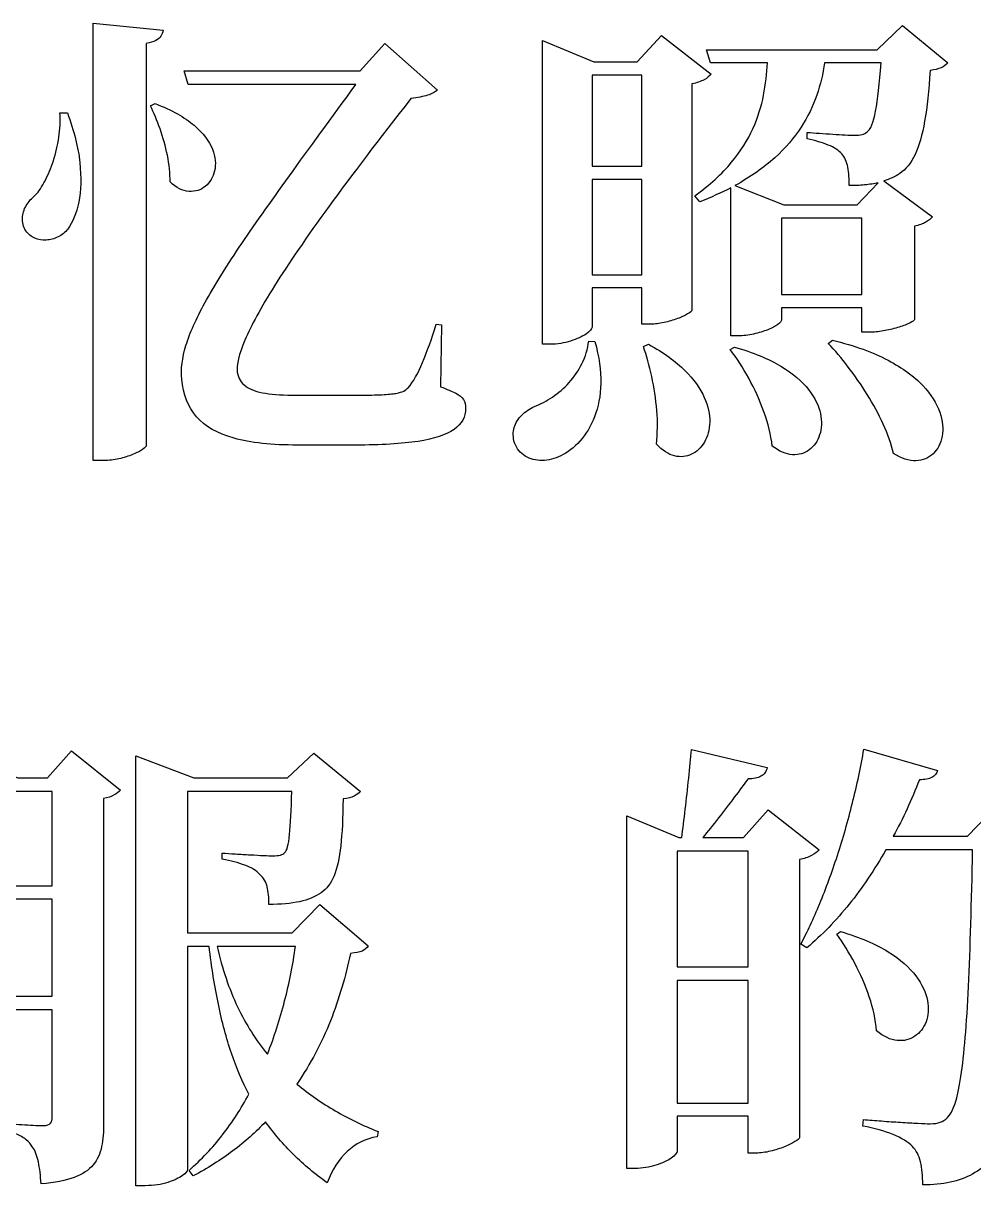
# Model space of a CAD drawing. Extents: x 11992 to 29481, y -6727 to 6811.
# Drawn here: x 28341.09 to 28364.79, y 400.62 to 429.62 of the extents above; entities that cross this region are included whole.
import ezdxf

# ---------------------------------------------------------------- set-up
doc = ezdxf.new("R2010")
doc.units = 0
doc.header["$MEASUREMENT"] = 0
doc.layers.add('layer 1', color=8, linetype='CONTINUOUS')
doc.layers.add('zoylight 6节点', color=8, linetype='CONTINUOUS')

# ---------------------------------------------------------------- blocks, each defined once
blk = doc.blocks.new('ddddd')
at = {"layer": 'layer 1'}
for points, knots in [([(-9.558, 53.291), (-9.558, 53.291), (-9.558, 42.384), (-9.558, 42.384), (-9.558, 42.384), (-9.558, 42.384), (-9.29, 42.384), (-9.29, 42.384), (-9.29, 42.384), (-9.164, 42.386), (-9.038, 42.399), (-8.914, 42.426), (-8.914, 42.426), (-8.79, 42.456), (-8.675, 42.491), (-8.573, 42.531), (-8.573, 42.531), (-8.47, 42.574), (-8.388, 42.617), (-8.326, 42.659), (-8.326, 42.659), (-8.264, 42.702), (-8.233, 42.737), (-8.231, 42.768), (-8.231, 42.768), (-8.231, 42.768), (-8.231, 52.79), (-8.231, 52.79), (-8.231, 52.79), (-8.132, 52.806), (-8.053, 52.829), (-7.996, 52.86), (-7.996, 52.86), (-7.938, 52.889), (-7.896, 52.926), (-7.868, 52.971), (-7.868, 52.971), (-7.841, 53.014), (-7.822, 53.062), (-7.812, 53.116), (-7.812, 53.116), (-7.812, 53.116), (-9.558, 53.291), (-9.558, 53.291)], [0, 0, 0, 0, 0.090909, 0.090909, 0.090909, 0.090909, 0.181818, 0.181818, 0.181818, 0.181818, 0.272727, 0.272727, 0.272727, 0.272727, 0.363636, 0.363636, 0.363636, 0.363636, 0.454545, 0.454545, 0.454545, 0.454545, 0.545455, 0.545455, 0.545455, 0.545455, 0.636364, 0.636364, 0.636364, 0.636364, 0.727273, 0.727273, 0.727273, 0.727273, 0.818182, 0.818182, 0.818182, 0.818182, 0.909091, 0.909091, 0.909091, 0.909091, 1, 1, 1, 1]), ([(10.624, 53.233), (10.624, 53.233), (9.995, 52.628), (9.995, 52.628), (9.995, 52.628), (9.995, 52.628), (5.735, 52.628), (5.735, 52.628), (5.735, 52.628), (5.735, 52.628), (5.839, 52.302), (5.839, 52.302), (5.839, 52.302), (5.839, 52.302), (7.259, 52.302), (7.259, 52.302), (7.259, 52.302), (7.246, 52.04), (7.211, 51.77), (7.159, 51.494), (7.159, 51.494), (7.106, 51.221), (7.019, 50.942), (6.893, 50.66), (6.893, 50.66), (6.769, 50.379), (6.588, 50.098), (6.355, 49.816), (6.355, 49.816), (6.123, 49.535), (5.82, 49.258), (5.444, 48.984), (5.444, 48.984), (5.444, 48.984), (5.572, 48.833), (5.572, 48.833), (5.572, 48.833), (5.851, 48.949), (6.107, 49.066), (6.34, 49.182), (6.34, 49.182), (6.34, 49.182), (6.34, 45.492), (6.34, 45.492), (6.34, 45.492), (6.34, 45.492), (6.514, 45.492), (6.514, 45.492), (6.514, 45.492), (6.65, 45.494), (6.782, 45.509), (6.912, 45.538), (6.912, 45.538), (7.04, 45.568), (7.159, 45.602), (7.263, 45.647), (7.263, 45.647), (7.368, 45.69), (7.452, 45.732), (7.514, 45.777), (7.514, 45.777), (7.576, 45.82), (7.607, 45.859), (7.609, 45.888), (7.609, 45.888), (7.609, 45.888), (7.609, 46.19), (7.609, 46.19), (7.609, 46.19), (7.609, 46.19), (9.611, 46.19), (9.611, 46.19), (9.611, 46.19), (9.611, 46.19), (9.611, 45.585), (9.611, 45.585), (9.611, 45.585), (9.611, 45.585), (9.844, 45.585), (9.844, 45.585), (9.844, 45.585), (9.95, 45.587), (10.065, 45.599), (10.189, 45.624), (10.189, 45.624), (10.311, 45.647), (10.428, 45.676), (10.538, 45.711), (10.538, 45.711), (10.649, 45.746), (10.74, 45.781), (10.812, 45.816), (10.812, 45.816), (10.884, 45.851), (10.92, 45.878), (10.926, 45.899), (10.926, 45.899), (10.926, 45.899), (10.926, 48.227), (10.926, 48.227), (10.926, 48.227), (11.037, 48.253), (11.13, 48.286), (11.204, 48.326), (11.204, 48.326), (11.279, 48.369), (11.334, 48.414), (11.369, 48.46), (11.369, 48.46), (11.369, 48.46), (10.158, 49.357), (10.158, 49.357), (10.158, 49.357), (10.234, 49.38), (10.303, 49.407), (10.369, 49.436), (10.369, 49.436), (10.435, 49.467), (10.496, 49.502), (10.554, 49.543), (10.554, 49.543), (10.709, 49.646), (10.835, 49.803), (10.936, 50.016), (10.936, 50.016), (11.037, 50.228), (11.116, 50.507), (11.176, 50.85), (11.176, 50.85), (11.237, 51.196), (11.281, 51.617), (11.31, 52.115), (11.31, 52.115), (11.427, 52.127), (11.518, 52.15), (11.588, 52.183), (11.588, 52.183), (11.66, 52.214), (11.714, 52.255), (11.753, 52.302), (11.753, 52.302), (11.753, 52.302), (10.624, 53.233), (10.624, 53.233)], [0, 0, 0, 0, 0.027778, 0.027778, 0.027778, 0.027778, 0.055556, 0.055556, 0.055556, 0.055556, 0.083333, 0.083333, 0.083333, 0.083333, 0.111111, 0.111111, 0.111111, 0.111111, 0.138889, 0.138889, 0.138889, 0.138889, 0.166667, 0.166667, 0.166667, 0.166667, 0.194444, 0.194444, 0.194444, 0.194444, 0.222222, 0.222222, 0.222222, 0.222222, 0.25, 0.25, 0.25, 0.25, 0.277778, 0.277778, 0.277778, 0.277778, 0.305556, 0.305556, 0.305556, 0.305556, 0.333333, 0.333333, 0.333333, 0.333333, 0.361111, 0.361111, 0.361111, 0.361111, 0.388889, 0.388889, 0.388889, 0.388889, 0.416667, 0.416667, 0.416667, 0.416667, 0.444444, 0.444444, 0.444444, 0.444444, 0.472222, 0.472222, 0.472222, 0.472222, 0.5, 0.5, 0.5, 0.5, 0.527778, 0.527778, 0.527778, 0.527778, 0.555556, 0.555556, 0.555556, 0.555556, 0.583333, 0.583333, 0.583333, 0.583333, 0.611111, 0.611111, 0.611111, 0.611111, 0.638889, 0.638889, 0.638889, 0.638889, 0.666667, 0.666667, 0.666667, 0.666667, 0.694444, 0.694444, 0.694444, 0.694444, 0.722222, 0.722222, 0.722222, 0.722222, 0.75, 0.75, 0.75, 0.75, 0.777778, 0.777778, 0.777778, 0.777778, 0.805556, 0.805556, 0.805556, 0.805556, 0.833333, 0.833333, 0.833333, 0.833333, 0.861111, 0.861111, 0.861111, 0.861111, 0.888889, 0.888889, 0.888889, 0.888889, 0.916667, 0.916667, 0.916667, 0.916667, 0.944444, 0.944444, 0.944444, 0.944444, 0.972222, 0.972222, 0.972222, 0.972222, 1, 1, 1, 1]), ([(-0.874, 45.771), (-0.874, 45.771), (-1.002, 45.783), (-1.002, 45.783), (-1.002, 45.783), (-1.117, 45.414), (-1.231, 45.096), (-1.342, 44.826), (-1.342, 44.826), (-1.454, 44.557), (-1.575, 44.347), (-1.701, 44.2), (-1.701, 44.2), (-1.728, 44.169), (-1.765, 44.14), (-1.81, 44.116), (-1.81, 44.116), (-1.856, 44.093), (-1.92, 44.074), (-2.005, 44.058), (-2.005, 44.058), (-2.091, 44.043), (-2.207, 44.033), (-2.355, 44.025), (-2.355, 44.025), (-2.502, 44.017), (-2.692, 44.014), (-2.923, 44.014), (-2.923, 44.014), (-2.923, 44.014), (-4.483, 44.014), (-4.483, 44.014), (-4.483, 44.014), (-4.789, 44.012), (-5.048, 44.027), (-5.259, 44.06), (-5.259, 44.06), (-5.47, 44.093), (-5.633, 44.151), (-5.752, 44.235), (-5.752, 44.235), (-5.868, 44.318), (-5.938, 44.434), (-5.961, 44.584), (-5.961, 44.584), (-5.983, 44.768), (-5.921, 45.036), (-5.771, 45.389), (-5.771, 45.389), (-5.622, 45.742), (-5.375, 46.194), (-5.032, 46.743), (-5.032, 46.743), (-4.689, 47.292), (-4.235, 47.954), (-3.674, 48.726), (-3.674, 48.726), (-3.113, 49.498), (-2.432, 50.394), (-1.631, 51.417), (-1.631, 51.417), (-1.464, 51.434), (-1.326, 51.462), (-1.22, 51.496), (-1.22, 51.496), (-1.115, 51.531), (-1.03, 51.574), (-0.968, 51.626), (-0.968, 51.626), (-0.968, 51.626), (-2.283, 52.79), (-2.283, 52.79), (-2.283, 52.79), (-2.283, 52.79), (-2.9, 52.104), (-2.9, 52.104), (-2.9, 52.104), (-2.9, 52.104), (-7.288, 52.104), (-7.288, 52.104), (-7.288, 52.104), (-7.288, 52.104), (-7.184, 51.766), (-7.184, 51.766), (-7.184, 51.766), (-7.184, 51.766), (-3.005, 51.766), (-3.005, 51.766), (-3.005, 51.766), (-3.625, 50.916), (-4.178, 50.158), (-4.661, 49.486), (-4.661, 49.486), (-5.144, 48.817), (-5.562, 48.222), (-5.913, 47.702), (-5.913, 47.702), (-6.262, 47.182), (-6.547, 46.72), (-6.768, 46.32), (-6.768, 46.32), (-6.99, 45.919), (-7.147, 45.564), (-7.242, 45.253), (-7.242, 45.253), (-7.337, 44.941), (-7.372, 44.662), (-7.346, 44.409), (-7.346, 44.409), (-7.314, 44.029), (-7.191, 43.719), (-6.98, 43.476), (-6.98, 43.476), (-6.77, 43.234), (-6.458, 43.055), (-6.043, 42.941), (-6.043, 42.941), (-5.63, 42.824), (-5.102, 42.768), (-4.46, 42.768), (-4.46, 42.768), (-4.46, 42.768), (-3.016, 42.768), (-3.016, 42.768), (-3.016, 42.768), (-2.382, 42.768), (-1.86, 42.799), (-1.454, 42.861), (-1.454, 42.861), (-1.049, 42.925), (-0.75, 43.024), (-0.556, 43.16), (-0.556, 43.16), (-0.364, 43.296), (-0.267, 43.47), (-0.269, 43.688), (-0.269, 43.688), (-0.267, 43.775), (-0.285, 43.847), (-0.32, 43.905), (-0.32, 43.905), (-0.356, 43.961), (-0.42, 44.014), (-0.512, 44.06), (-0.512, 44.06), (-0.603, 44.109), (-0.733, 44.163), (-0.898, 44.223), (-0.898, 44.223), (-0.898, 44.223), (-0.874, 45.771), (-0.874, 45.771)], [0, 0, 0, 0, 0.026316, 0.026316, 0.026316, 0.026316, 0.052632, 0.052632, 0.052632, 0.052632, 0.078947, 0.078947, 0.078947, 0.078947, 0.105263, 0.105263, 0.105263, 0.105263, 0.131579, 0.131579, 0.131579, 0.131579, 0.157895, 0.157895, 0.157895, 0.157895, 0.184211, 0.184211, 0.184211, 0.184211, 0.210526, 0.210526, 0.210526, 0.210526, 0.236842, 0.236842, 0.236842, 0.236842, 0.263158, 0.263158, 0.263158, 0.263158, 0.289474, 0.289474, 0.289474, 0.289474, 0.315789, 0.315789, 0.315789, 0.315789, 0.342105, 0.342105, 0.342105, 0.342105, 0.368421, 0.368421, 0.368421, 0.368421, 0.394737, 0.394737, 0.394737, 0.394737, 0.421053, 0.421053, 0.421053, 0.421053, 0.447368, 0.447368, 0.447368, 0.447368, 0.473684, 0.473684, 0.473684, 0.473684, 0.5, 0.5, 0.5, 0.5, 0.526316, 0.526316, 0.526316, 0.526316, 0.552632, 0.552632, 0.552632, 0.552632, 0.578947, 0.578947, 0.578947, 0.578947, 0.605263, 0.605263, 0.605263, 0.605263, 0.631579, 0.631579, 0.631579, 0.631579, 0.657895, 0.657895, 0.657895, 0.657895, 0.684211, 0.684211, 0.684211, 0.684211, 0.710526, 0.710526, 0.710526, 0.710526, 0.736842, 0.736842, 0.736842, 0.736842, 0.763158, 0.763158, 0.763158, 0.763158, 0.789474, 0.789474, 0.789474, 0.789474, 0.815789, 0.815789, 0.815789, 0.815789, 0.842105, 0.842105, 0.842105, 0.842105, 0.868421, 0.868421, 0.868421, 0.868421, 0.894737, 0.894737, 0.894737, 0.894737, 0.921053, 0.921053, 0.921053, 0.921053, 0.947368, 0.947368, 0.947368, 0.947368, 0.973684, 0.973684, 0.973684, 0.973684, 1, 1, 1, 1]), ([(4.338, 45.783), (4.448, 45.785), (4.561, 45.798), (4.679, 45.824), (4.679, 45.824), (4.797, 45.851), (4.91, 45.884), (5.013, 45.923), (5.013, 45.923), (5.118, 45.961), (5.201, 46), (5.267, 46.039), (5.267, 46.039), (5.333, 46.076), (5.37, 46.107), (5.374, 46.132), (5.374, 46.132), (5.374, 46.132), (5.374, 51.778), (5.374, 51.778), (5.374, 51.778), (5.496, 51.803), (5.597, 51.838), (5.678, 51.883), (5.678, 51.883), (5.758, 51.927), (5.816, 51.974), (5.851, 52.022), (5.851, 52.022), (5.851, 52.022), (4.617, 52.988), (4.617, 52.988), (4.617, 52.988), (4.617, 52.988), (4.012, 52.325), (4.012, 52.325), (4.012, 52.325), (4.012, 52.325), (2.929, 52.325), (2.929, 52.325), (2.929, 52.325), (2.929, 52.325), (1.649, 52.86), (1.649, 52.86), (1.649, 52.86), (1.649, 52.86), (1.649, 45.282), (1.649, 45.282), (1.649, 45.282), (1.649, 45.282), (1.835, 45.282), (1.835, 45.282), (1.835, 45.282), (2.019, 45.284), (2.192, 45.311), (2.349, 45.364), (2.349, 45.364), (2.508, 45.414), (2.636, 45.472), (2.733, 45.538), (2.733, 45.538), (2.83, 45.606), (2.881, 45.665), (2.883, 45.713), (2.883, 45.713), (2.883, 45.713), (2.883, 46.691), (2.883, 46.691), (2.883, 46.691), (2.883, 46.691), (4.128, 46.691), (4.128, 46.691), (4.128, 46.691), (4.128, 46.691), (4.128, 45.783), (4.128, 45.783), (4.128, 45.783), (4.128, 45.783), (4.338, 45.783), (4.338, 45.783)], [0, 0, 0, 0, 0.05, 0.05, 0.05, 0.05, 0.1, 0.1, 0.1, 0.1, 0.15, 0.15, 0.15, 0.15, 0.2, 0.2, 0.2, 0.2, 0.25, 0.25, 0.25, 0.25, 0.3, 0.3, 0.3, 0.3, 0.35, 0.35, 0.35, 0.35, 0.4, 0.4, 0.4, 0.4, 0.45, 0.45, 0.45, 0.45, 0.5, 0.5, 0.5, 0.5, 0.55, 0.55, 0.55, 0.55, 0.6, 0.6, 0.6, 0.6, 0.65, 0.65, 0.65, 0.65, 0.7, 0.7, 0.7, 0.7, 0.75, 0.75, 0.75, 0.75, 0.8, 0.8, 0.8, 0.8, 0.85, 0.85, 0.85, 0.85, 0.9, 0.9, 0.9, 0.9, 0.95, 0.95, 0.95, 0.95, 1, 1, 1, 1]), ([(9.494, 48.763), (9.494, 48.763), (7.667, 48.763), (7.667, 48.763), (7.667, 48.763), (7.667, 48.763), (6.445, 49.24), (6.445, 49.24), (6.445, 49.24), (6.838, 49.459), (7.17, 49.692), (7.44, 49.937), (7.44, 49.937), (7.708, 50.181), (7.927, 50.435), (8.096, 50.697), (8.096, 50.697), (8.262, 50.959), (8.392, 51.225), (8.484, 51.494), (8.484, 51.494), (8.577, 51.764), (8.641, 52.034), (8.68, 52.302), (8.68, 52.302), (8.68, 52.302), (10.088, 52.302), (10.088, 52.302), (10.088, 52.302), (10.055, 51.789), (10.009, 51.388), (9.952, 51.101), (9.952, 51.101), (9.898, 50.812), (9.826, 50.637), (9.739, 50.579), (9.739, 50.579), (9.706, 50.55), (9.665, 50.528), (9.615, 50.517), (9.615, 50.517), (9.566, 50.503), (9.498, 50.497), (9.413, 50.497), (9.413, 50.497), (9.359, 50.497), (9.287, 50.499), (9.194, 50.505), (9.194, 50.505), (9.101, 50.511), (9, 50.517), (8.887, 50.524), (8.887, 50.524), (8.777, 50.53), (8.666, 50.538), (8.554, 50.546), (8.554, 50.546), (8.443, 50.554), (8.34, 50.561), (8.249, 50.567), (8.249, 50.567), (8.249, 50.567), (8.249, 50.404), (8.249, 50.404), (8.249, 50.404), (8.449, 50.363), (8.623, 50.313), (8.771, 50.253), (8.771, 50.253), (8.92, 50.193), (9.033, 50.119), (9.11, 50.032), (9.11, 50.032), (9.184, 49.948), (9.234, 49.836), (9.26, 49.698), (9.26, 49.698), (9.287, 49.558), (9.298, 49.405), (9.297, 49.24), (9.297, 49.24), (9.43, 49.24), (9.558, 49.246), (9.679, 49.258), (9.679, 49.258), (9.801, 49.269), (9.914, 49.287), (10.018, 49.31), (10.018, 49.31), (10.018, 49.31), (9.494, 48.763), (9.494, 48.763)], [0, 0, 0, 0, 0.043478, 0.043478, 0.043478, 0.043478, 0.086957, 0.086957, 0.086957, 0.086957, 0.130435, 0.130435, 0.130435, 0.130435, 0.173913, 0.173913, 0.173913, 0.173913, 0.217391, 0.217391, 0.217391, 0.217391, 0.26087, 0.26087, 0.26087, 0.26087, 0.304348, 0.304348, 0.304348, 0.304348, 0.347826, 0.347826, 0.347826, 0.347826, 0.391304, 0.391304, 0.391304, 0.391304, 0.434783, 0.434783, 0.434783, 0.434783, 0.478261, 0.478261, 0.478261, 0.478261, 0.521739, 0.521739, 0.521739, 0.521739, 0.565217, 0.565217, 0.565217, 0.565217, 0.608696, 0.608696, 0.608696, 0.608696, 0.652174, 0.652174, 0.652174, 0.652174, 0.695652, 0.695652, 0.695652, 0.695652, 0.73913, 0.73913, 0.73913, 0.73913, 0.782609, 0.782609, 0.782609, 0.782609, 0.826087, 0.826087, 0.826087, 0.826087, 0.869565, 0.869565, 0.869565, 0.869565, 0.913043, 0.913043, 0.913043, 0.913043, 0.956522, 0.956522, 0.956522, 0.956522, 1, 1, 1, 1]), ([(4.128, 51.999), (4.128, 51.999), (4.128, 49.729), (4.128, 49.729), (4.128, 49.729), (4.128, 49.729), (2.883, 49.729), (2.883, 49.729), (2.883, 49.729), (2.883, 49.729), (2.883, 51.999), (2.883, 51.999), (2.883, 51.999), (2.883, 51.999), (4.128, 51.999), (4.128, 51.999)], [0, 0, 0, 0, 0.25, 0.25, 0.25, 0.25, 0.5, 0.5, 0.5, 0.5, 0.75, 0.75, 0.75, 0.75, 1, 1, 1, 1]), ([(-10.385, 51.056), (-10.371, 50.854), (-10.381, 50.651), (-10.41, 50.447), (-10.41, 50.447), (-10.441, 50.243), (-10.488, 50.047), (-10.548, 49.861), (-10.548, 49.861), (-10.608, 49.677), (-10.678, 49.51), (-10.755, 49.362), (-10.755, 49.362), (-10.831, 49.215), (-10.91, 49.097), (-10.99, 49.007), (-10.99, 49.007), (-11.089, 48.93), (-11.167, 48.84), (-11.225, 48.742), (-11.225, 48.742), (-11.283, 48.643), (-11.314, 48.54), (-11.318, 48.431), (-11.318, 48.431), (-11.324, 48.324), (-11.295, 48.218), (-11.234, 48.111), (-11.234, 48.111), (-11.174, 48.028), (-11.101, 47.965), (-11.009, 47.929), (-11.009, 47.929), (-10.92, 47.892), (-10.825, 47.874), (-10.724, 47.882), (-10.724, 47.882), (-10.623, 47.888), (-10.524, 47.913), (-10.431, 47.96), (-10.431, 47.96), (-10.336, 48.008), (-10.255, 48.072), (-10.187, 48.158), (-10.187, 48.158), (-10.065, 48.326), (-9.973, 48.551), (-9.915, 48.831), (-9.915, 48.831), (-9.857, 49.112), (-9.849, 49.44), (-9.888, 49.816), (-9.888, 49.816), (-9.927, 50.191), (-10.03, 50.604), (-10.198, 51.056), (-10.198, 51.056), (-10.198, 51.056), (-10.385, 51.056), (-10.385, 51.056)], [0, 0, 0, 0, 0.066667, 0.066667, 0.066667, 0.066667, 0.133333, 0.133333, 0.133333, 0.133333, 0.2, 0.2, 0.2, 0.2, 0.266667, 0.266667, 0.266667, 0.266667, 0.333333, 0.333333, 0.333333, 0.333333, 0.4, 0.4, 0.4, 0.4, 0.466667, 0.466667, 0.466667, 0.466667, 0.533333, 0.533333, 0.533333, 0.533333, 0.6, 0.6, 0.6, 0.6, 0.666667, 0.666667, 0.666667, 0.666667, 0.733333, 0.733333, 0.733333, 0.733333, 0.8, 0.8, 0.8, 0.8, 0.866667, 0.866667, 0.866667, 0.866667, 0.933333, 0.933333, 0.933333, 0.933333, 1, 1, 1, 1]), ([(-8.126, 51.231), (-8.043, 51.058), (-7.963, 50.866), (-7.888, 50.654), (-7.888, 50.654), (-7.812, 50.441), (-7.752, 50.222), (-7.705, 49.997), (-7.705, 49.997), (-7.657, 49.77), (-7.636, 49.549), (-7.638, 49.333), (-7.638, 49.333), (-7.478, 49.186), (-7.321, 49.106), (-7.166, 49.097), (-7.166, 49.097), (-7.011, 49.087), (-6.875, 49.128), (-6.759, 49.223), (-6.759, 49.223), (-6.642, 49.316), (-6.567, 49.446), (-6.528, 49.609), (-6.528, 49.609), (-6.489, 49.772), (-6.508, 49.952), (-6.584, 50.15), (-6.584, 50.15), (-6.66, 50.35), (-6.813, 50.548), (-7.04, 50.746), (-7.04, 50.746), (-7.269, 50.944), (-7.593, 51.126), (-8.01, 51.289), (-8.01, 51.289), (-8.01, 51.289), (-8.126, 51.231), (-8.126, 51.231)], [0, 0, 0, 0, 0.1, 0.1, 0.1, 0.1, 0.2, 0.2, 0.2, 0.2, 0.3, 0.3, 0.3, 0.3, 0.4, 0.4, 0.4, 0.4, 0.5, 0.5, 0.5, 0.5, 0.6, 0.6, 0.6, 0.6, 0.7, 0.7, 0.7, 0.7, 0.8, 0.8, 0.8, 0.8, 0.9, 0.9, 0.9, 0.9, 1, 1, 1, 1]), ([(2.883, 47.017), (2.883, 47.017), (2.883, 49.391), (2.883, 49.391), (2.883, 49.391), (2.883, 49.391), (4.128, 49.391), (4.128, 49.391), (4.128, 49.391), (4.128, 49.391), (4.128, 47.017), (4.128, 47.017), (4.128, 47.017), (4.128, 47.017), (2.883, 47.017), (2.883, 47.017)], [0, 0, 0, 0, 0.25, 0.25, 0.25, 0.25, 0.5, 0.5, 0.5, 0.5, 0.75, 0.75, 0.75, 0.75, 1, 1, 1, 1]), ([(7.609, 46.528), (7.609, 46.528), (7.609, 48.425), (7.609, 48.425), (7.609, 48.425), (7.609, 48.425), (9.611, 48.425), (9.611, 48.425), (9.611, 48.425), (9.611, 48.425), (9.611, 46.528), (9.611, 46.528), (9.611, 46.528), (9.611, 46.528), (7.609, 46.528), (7.609, 46.528)], [0, 0, 0, 0, 0.25, 0.25, 0.25, 0.25, 0.5, 0.5, 0.5, 0.5, 0.75, 0.75, 0.75, 0.75, 1, 1, 1, 1]), ([(2.801, 45.364), (2.776, 45.162), (2.72, 44.974), (2.632, 44.799), (2.632, 44.799), (2.545, 44.625), (2.438, 44.468), (2.31, 44.326), (2.31, 44.326), (2.18, 44.186), (2.043, 44.064), (1.895, 43.965), (1.895, 43.965), (1.746, 43.864), (1.598, 43.786), (1.451, 43.734), (1.451, 43.734), (1.329, 43.676), (1.222, 43.602), (1.133, 43.515), (1.133, 43.515), (1.041, 43.426), (0.979, 43.325), (0.942, 43.208), (0.942, 43.208), (0.908, 43.094), (0.91, 42.966), (0.95, 42.826), (0.95, 42.826), (1.005, 42.679), (1.094, 42.568), (1.218, 42.494), (1.218, 42.494), (1.342, 42.419), (1.484, 42.382), (1.641, 42.384), (1.641, 42.384), (1.798, 42.384), (1.951, 42.423), (2.103, 42.5), (2.103, 42.5), (2.273, 42.582), (2.434, 42.706), (2.582, 42.869), (2.582, 42.869), (2.731, 43.034), (2.852, 43.236), (2.947, 43.476), (2.947, 43.476), (3.042, 43.719), (3.092, 43.996), (3.102, 44.308), (3.102, 44.308), (3.11, 44.623), (3.061, 44.97), (2.952, 45.352), (2.952, 45.352), (2.952, 45.352), (2.801, 45.364), (2.801, 45.364)], [0, 0, 0, 0, 0.066667, 0.066667, 0.066667, 0.066667, 0.133333, 0.133333, 0.133333, 0.133333, 0.2, 0.2, 0.2, 0.2, 0.266667, 0.266667, 0.266667, 0.266667, 0.333333, 0.333333, 0.333333, 0.333333, 0.4, 0.4, 0.4, 0.4, 0.466667, 0.466667, 0.466667, 0.466667, 0.533333, 0.533333, 0.533333, 0.533333, 0.6, 0.6, 0.6, 0.6, 0.666667, 0.666667, 0.666667, 0.666667, 0.733333, 0.733333, 0.733333, 0.733333, 0.8, 0.8, 0.8, 0.8, 0.866667, 0.866667, 0.866667, 0.866667, 0.933333, 0.933333, 0.933333, 0.933333, 1, 1, 1, 1]), ([(4.163, 45.224), (4.243, 44.997), (4.312, 44.747), (4.373, 44.475), (4.373, 44.475), (4.433, 44.202), (4.473, 43.922), (4.499, 43.633), (4.499, 43.633), (4.522, 43.346), (4.518, 43.065), (4.489, 42.791), (4.489, 42.791), (4.638, 42.632), (4.788, 42.533), (4.941, 42.498), (4.941, 42.498), (5.094, 42.461), (5.236, 42.475), (5.366, 42.539), (5.366, 42.539), (5.496, 42.603), (5.603, 42.704), (5.684, 42.844), (5.684, 42.844), (5.766, 42.983), (5.81, 43.148), (5.816, 43.34), (5.816, 43.34), (5.822, 43.532), (5.777, 43.738), (5.68, 43.959), (5.68, 43.959), (5.585, 44.18), (5.424, 44.403), (5.199, 44.63), (5.199, 44.63), (4.974, 44.857), (4.671, 45.075), (4.291, 45.282), (4.291, 45.282), (4.291, 45.282), (4.163, 45.224), (4.163, 45.224)], [0, 0, 0, 0, 0.090909, 0.090909, 0.090909, 0.090909, 0.181818, 0.181818, 0.181818, 0.181818, 0.272727, 0.272727, 0.272727, 0.272727, 0.363636, 0.363636, 0.363636, 0.363636, 0.454545, 0.454545, 0.454545, 0.454545, 0.545455, 0.545455, 0.545455, 0.545455, 0.636364, 0.636364, 0.636364, 0.636364, 0.727273, 0.727273, 0.727273, 0.727273, 0.818182, 0.818182, 0.818182, 0.818182, 0.909091, 0.909091, 0.909091, 0.909091, 1, 1, 1, 1]), ([(8.773, 45.306), (8.938, 45.129), (9.103, 44.933), (9.269, 44.716), (9.269, 44.716), (9.436, 44.499), (9.595, 44.27), (9.745, 44.029), (9.745, 44.029), (9.894, 43.786), (10.028, 43.542), (10.142, 43.292), (10.142, 43.292), (10.255, 43.043), (10.342, 42.799), (10.402, 42.558), (10.402, 42.558), (10.602, 42.43), (10.788, 42.368), (10.959, 42.376), (10.959, 42.376), (11.13, 42.384), (11.274, 42.442), (11.388, 42.553), (11.388, 42.553), (11.504, 42.663), (11.578, 42.809), (11.611, 42.989), (11.611, 42.989), (11.646, 43.17), (11.625, 43.369), (11.551, 43.589), (11.551, 43.589), (11.477, 43.808), (11.336, 44.029), (11.128, 44.254), (11.128, 44.254), (10.92, 44.477), (10.631, 44.689), (10.263, 44.885), (10.263, 44.885), (9.894, 45.082), (9.432, 45.249), (8.878, 45.387), (8.878, 45.387), (8.878, 45.387), (8.773, 45.306), (8.773, 45.306)], [0, 0, 0, 0, 0.083333, 0.083333, 0.083333, 0.083333, 0.166667, 0.166667, 0.166667, 0.166667, 0.25, 0.25, 0.25, 0.25, 0.333333, 0.333333, 0.333333, 0.333333, 0.416667, 0.416667, 0.416667, 0.416667, 0.5, 0.5, 0.5, 0.5, 0.583333, 0.583333, 0.583333, 0.583333, 0.666667, 0.666667, 0.666667, 0.666667, 0.75, 0.75, 0.75, 0.75, 0.833333, 0.833333, 0.833333, 0.833333, 0.916667, 0.916667, 0.916667, 0.916667, 1, 1, 1, 1]), ([(6.328, 45.154), (6.489, 44.943), (6.644, 44.702), (6.792, 44.434), (6.792, 44.434), (6.939, 44.167), (7.065, 43.887), (7.168, 43.596), (7.168, 43.596), (7.273, 43.307), (7.343, 43.022), (7.376, 42.745), (7.376, 42.745), (7.55, 42.609), (7.719, 42.537), (7.878, 42.529), (7.878, 42.529), (8.039, 42.52), (8.179, 42.56), (8.299, 42.65), (8.299, 42.65), (8.418, 42.741), (8.505, 42.863), (8.557, 43.02), (8.557, 43.02), (8.612, 43.177), (8.618, 43.356), (8.579, 43.552), (8.579, 43.552), (8.538, 43.748), (8.441, 43.948), (8.282, 44.151), (8.282, 44.151), (8.125, 44.357), (7.896, 44.551), (7.593, 44.735), (7.593, 44.735), (7.292, 44.92), (6.904, 45.079), (6.433, 45.212), (6.433, 45.212), (6.433, 45.212), (6.328, 45.154), (6.328, 45.154)], [0, 0, 0, 0, 0.090909, 0.090909, 0.090909, 0.090909, 0.181818, 0.181818, 0.181818, 0.181818, 0.272727, 0.272727, 0.272727, 0.272727, 0.363636, 0.363636, 0.363636, 0.363636, 0.454545, 0.454545, 0.454545, 0.454545, 0.545455, 0.545455, 0.545455, 0.545455, 0.636364, 0.636364, 0.636364, 0.636364, 0.727273, 0.727273, 0.727273, 0.727273, 0.818182, 0.818182, 0.818182, 0.818182, 0.909091, 0.909091, 0.909091, 0.909091, 1, 1, 1, 1]), ([(-10.692, 34.465), (-10.692, 34.465), (-11.437, 34.465), (-11.437, 34.465), (-11.437, 34.465), (-11.437, 34.465), (-12.869, 35), (-12.869, 35), (-12.869, 35), (-12.869, 35), (-12.869, 31.077), (-12.869, 31.077), (-12.869, 31.077), (-12.867, 30.522), (-12.871, 29.956), (-12.881, 29.376), (-12.881, 29.376), (-12.891, 28.798), (-12.92, 28.22), (-12.964, 27.641), (-12.964, 27.641), (-13.011, 27.065), (-13.086, 26.501), (-13.193, 25.95), (-13.193, 25.95), (-13.3, 25.397), (-13.447, 24.873), (-13.638, 24.372), (-13.638, 24.372), (-13.638, 24.372), (-13.498, 24.291), (-13.498, 24.291), (-13.498, 24.291), (-13.104, 24.704), (-12.788, 25.152), (-12.545, 25.633), (-12.545, 25.633), (-12.303, 26.115), (-12.118, 26.611), (-11.99, 27.127), (-11.99, 27.127), (-11.862, 27.643), (-11.775, 28.161), (-11.728, 28.679), (-11.728, 28.679), (-11.728, 28.679), (-10.576, 28.679), (-10.576, 28.679), (-10.576, 28.679), (-10.576, 28.679), (-10.576, 26.014), (-10.576, 26.014), (-10.576, 26.014), (-10.574, 25.944), (-10.588, 25.89), (-10.617, 25.851), (-10.617, 25.851), (-10.646, 25.812), (-10.706, 25.792), (-10.797, 25.792), (-10.797, 25.792), (-10.838, 25.792), (-10.902, 25.794), (-10.983, 25.798), (-10.983, 25.798), (-11.067, 25.802), (-11.16, 25.808), (-11.259, 25.814), (-11.259, 25.814), (-11.36, 25.818), (-11.455, 25.824), (-11.548, 25.829), (-11.548, 25.829), (-11.641, 25.835), (-11.717, 25.841), (-11.775, 25.845), (-11.775, 25.845), (-11.835, 25.849), (-11.866, 25.851), (-11.868, 25.851), (-11.868, 25.851), (-11.868, 25.851), (-11.868, 25.688), (-11.868, 25.688), (-11.868, 25.688), (-11.715, 25.661), (-11.585, 25.626), (-11.482, 25.585), (-11.482, 25.585), (-11.377, 25.542), (-11.292, 25.494), (-11.226, 25.439), (-11.226, 25.439), (-11.16, 25.383), (-11.106, 25.323), (-11.065, 25.257), (-11.065, 25.257), (-11.001, 25.168), (-10.954, 25.044), (-10.921, 24.885), (-10.921, 24.885), (-10.888, 24.725), (-10.867, 24.543), (-10.855, 24.337), (-10.855, 24.337), (-10.512, 24.367), (-10.237, 24.421), (-10.027, 24.498), (-10.027, 24.498), (-9.819, 24.578), (-9.662, 24.681), (-9.556, 24.809), (-9.556, 24.809), (-9.451, 24.937), (-9.379, 25.09), (-9.344, 25.267), (-9.344, 25.267), (-9.309, 25.445), (-9.294, 25.647), (-9.296, 25.874), (-9.296, 25.874), (-9.296, 25.874), (-9.296, 33.953), (-9.296, 33.953), (-9.296, 33.953), (-9.191, 33.972), (-9.104, 34.001), (-9.034, 34.04), (-9.034, 34.04), (-8.964, 34.079), (-8.911, 34.119), (-8.876, 34.162), (-8.876, 34.162), (-8.876, 34.162), (-10.099, 35.14), (-10.099, 35.14), (-10.099, 35.14), (-10.099, 35.14), (-10.692, 34.465), (-10.692, 34.465)], [0, 0, 0, 0, 0.028571, 0.028571, 0.028571, 0.028571, 0.057143, 0.057143, 0.057143, 0.057143, 0.085714, 0.085714, 0.085714, 0.085714, 0.114286, 0.114286, 0.114286, 0.114286, 0.142857, 0.142857, 0.142857, 0.142857, 0.171429, 0.171429, 0.171429, 0.171429, 0.2, 0.2, 0.2, 0.2, 0.228571, 0.228571, 0.228571, 0.228571, 0.257143, 0.257143, 0.257143, 0.257143, 0.285714, 0.285714, 0.285714, 0.285714, 0.314286, 0.314286, 0.314286, 0.314286, 0.342857, 0.342857, 0.342857, 0.342857, 0.371429, 0.371429, 0.371429, 0.371429, 0.4, 0.4, 0.4, 0.4, 0.428571, 0.428571, 0.428571, 0.428571, 0.457143, 0.457143, 0.457143, 0.457143, 0.485714, 0.485714, 0.485714, 0.485714, 0.514286, 0.514286, 0.514286, 0.514286, 0.542857, 0.542857, 0.542857, 0.542857, 0.571429, 0.571429, 0.571429, 0.571429, 0.6, 0.6, 0.6, 0.6, 0.628571, 0.628571, 0.628571, 0.628571, 0.657143, 0.657143, 0.657143, 0.657143, 0.685714, 0.685714, 0.685714, 0.685714, 0.714286, 0.714286, 0.714286, 0.714286, 0.742857, 0.742857, 0.742857, 0.742857, 0.771429, 0.771429, 0.771429, 0.771429, 0.8, 0.8, 0.8, 0.8, 0.828571, 0.828571, 0.828571, 0.828571, 0.857143, 0.857143, 0.857143, 0.857143, 0.885714, 0.885714, 0.885714, 0.885714, 0.914286, 0.914286, 0.914286, 0.914286, 0.942857, 0.942857, 0.942857, 0.942857, 0.971429, 0.971429, 0.971429, 0.971429, 1, 1, 1, 1]), ([(7.274, 33.673), (7.274, 33.673), (6.657, 32.975), (6.657, 32.975), (6.657, 32.975), (6.657, 32.975), (5.644, 32.975), (5.644, 32.975), (5.644, 32.975), (5.77, 33.128), (5.9, 33.293), (6.036, 33.466), (6.036, 33.466), (6.17, 33.64), (6.302, 33.813), (6.43, 33.982), (6.43, 33.982), (6.556, 34.15), (6.671, 34.304), (6.773, 34.441), (6.773, 34.441), (6.907, 34.441), (7.014, 34.463), (7.095, 34.507), (7.095, 34.507), (7.175, 34.552), (7.227, 34.622), (7.251, 34.721), (7.251, 34.721), (7.251, 34.721), (5.365, 35.175), (5.365, 35.175), (5.365, 35.175), (5.345, 34.954), (5.322, 34.715), (5.293, 34.457), (5.293, 34.457), (5.266, 34.199), (5.237, 33.941), (5.208, 33.685), (5.208, 33.685), (5.177, 33.429), (5.148, 33.192), (5.12, 32.975), (5.12, 32.975), (5.12, 32.975), (5.051, 32.975), (5.051, 32.975), (5.051, 32.975), (5.051, 32.975), (3.747, 33.522), (3.747, 33.522), (3.747, 33.522), (3.747, 33.522), (3.747, 24.722), (3.747, 24.722), (3.747, 24.722), (3.747, 24.722), (3.956, 24.722), (3.956, 24.722), (3.956, 24.722), (4.144, 24.724), (4.319, 24.751), (4.476, 24.803), (4.476, 24.803), (4.633, 24.854), (4.761, 24.914), (4.857, 24.982), (4.857, 24.982), (4.952, 25.049), (5.002, 25.112), (5.004, 25.164), (5.004, 25.164), (5.004, 25.164), (5.004, 26.025), (5.004, 26.025), (5.004, 26.025), (5.004, 26.025), (6.773, 26.025), (6.773, 26.025), (6.773, 26.025), (6.773, 26.025), (6.773, 25.106), (6.773, 25.106), (6.773, 25.106), (6.773, 25.106), (6.971, 25.106), (6.971, 25.106), (6.971, 25.106), (7.088, 25.108), (7.206, 25.123), (7.33, 25.152), (7.33, 25.152), (7.454, 25.183), (7.571, 25.22), (7.679, 25.263), (7.679, 25.263), (7.786, 25.306), (7.875, 25.348), (7.943, 25.391), (7.943, 25.391), (8.013, 25.432), (8.05, 25.465), (8.054, 25.49), (8.054, 25.49), (8.054, 25.49), (8.054, 32.428), (8.054, 32.428), (8.054, 32.428), (8.17, 32.451), (8.271, 32.486), (8.355, 32.528), (8.355, 32.528), (8.438, 32.571), (8.502, 32.62), (8.543, 32.672), (8.543, 32.672), (8.543, 32.672), (7.274, 33.673), (7.274, 33.673)], [0, 0, 0, 0, 0.033333, 0.033333, 0.033333, 0.033333, 0.066667, 0.066667, 0.066667, 0.066667, 0.1, 0.1, 0.1, 0.1, 0.133333, 0.133333, 0.133333, 0.133333, 0.166667, 0.166667, 0.166667, 0.166667, 0.2, 0.2, 0.2, 0.2, 0.233333, 0.233333, 0.233333, 0.233333, 0.266667, 0.266667, 0.266667, 0.266667, 0.3, 0.3, 0.3, 0.3, 0.333333, 0.333333, 0.333333, 0.333333, 0.366667, 0.366667, 0.366667, 0.366667, 0.4, 0.4, 0.4, 0.4, 0.433333, 0.433333, 0.433333, 0.433333, 0.466667, 0.466667, 0.466667, 0.466667, 0.5, 0.5, 0.5, 0.5, 0.533333, 0.533333, 0.533333, 0.533333, 0.566667, 0.566667, 0.566667, 0.566667, 0.6, 0.6, 0.6, 0.6, 0.633333, 0.633333, 0.633333, 0.633333, 0.666667, 0.666667, 0.666667, 0.666667, 0.7, 0.7, 0.7, 0.7, 0.733333, 0.733333, 0.733333, 0.733333, 0.766667, 0.766667, 0.766667, 0.766667, 0.8, 0.8, 0.8, 0.8, 0.833333, 0.833333, 0.833333, 0.833333, 0.866667, 0.866667, 0.866667, 0.866667, 0.9, 0.9, 0.9, 0.9, 0.933333, 0.933333, 0.933333, 0.933333, 0.966667, 0.966667, 0.966667, 0.966667, 1, 1, 1, 1]), ([(12.978, 33.766), (12.978, 33.766), (12.244, 33.01), (12.244, 33.01), (12.244, 33.01), (12.244, 33.01), (10.394, 33.01), (10.394, 33.01), (10.394, 33.01), (10.516, 33.231), (10.63, 33.458), (10.737, 33.693), (10.737, 33.693), (10.844, 33.925), (10.946, 34.168), (11.045, 34.418), (11.045, 34.418), (11.179, 34.418), (11.282, 34.438), (11.356, 34.478), (11.356, 34.478), (11.43, 34.517), (11.478, 34.575), (11.499, 34.651), (11.499, 34.651), (11.499, 34.651), (9.66, 35.186), (9.66, 35.186), (9.66, 35.186), (9.585, 34.74), (9.489, 34.29), (9.377, 33.842), (9.377, 33.842), (9.264, 33.394), (9.14, 32.955), (9.001, 32.53), (9.001, 32.53), (8.863, 32.106), (8.717, 31.706), (8.562, 31.331), (8.562, 31.331), (8.407, 30.957), (8.25, 30.619), (8.089, 30.321), (8.089, 30.321), (8.089, 30.321), (8.24, 30.228), (8.24, 30.228), (8.24, 30.228), (8.613, 30.542), (8.964, 30.905), (9.294, 31.314), (9.294, 31.314), (9.623, 31.723), (9.928, 32.177), (10.207, 32.672), (10.207, 32.672), (10.207, 32.672), (12.372, 32.672), (12.372, 32.672), (12.372, 32.672), (12.347, 31.347), (12.312, 30.212), (12.27, 29.263), (12.27, 29.263), (12.225, 28.317), (12.163, 27.568), (12.08, 27.017), (12.08, 27.017), (11.998, 26.466), (11.886, 26.124), (11.744, 25.99), (11.744, 25.99), (11.688, 25.938), (11.627, 25.899), (11.563, 25.876), (11.563, 25.876), (11.499, 25.851), (11.416, 25.839), (11.313, 25.839), (11.313, 25.839), (11.236, 25.839), (11.133, 25.843), (11.005, 25.849), (11.005, 25.849), (10.877, 25.855), (10.733, 25.864), (10.578, 25.874), (10.578, 25.874), (10.421, 25.884), (10.262, 25.895), (10.103, 25.907), (10.103, 25.907), (9.942, 25.921), (9.79, 25.932), (9.649, 25.944), (9.649, 25.944), (9.649, 25.944), (9.637, 25.781), (9.637, 25.781), (9.637, 25.781), (9.924, 25.728), (10.176, 25.657), (10.39, 25.569), (10.39, 25.569), (10.603, 25.48), (10.764, 25.381), (10.871, 25.269), (10.871, 25.269), (10.968, 25.176), (11.036, 25.048), (11.073, 24.886), (11.073, 24.886), (11.111, 24.727), (11.129, 24.535), (11.127, 24.314), (11.127, 24.314), (11.383, 24.314), (11.612, 24.336), (11.816, 24.378), (11.816, 24.378), (12.021, 24.423), (12.206, 24.491), (12.37, 24.584), (12.37, 24.584), (12.535, 24.675), (12.689, 24.795), (12.826, 24.943), (12.826, 24.943), (12.986, 25.112), (13.117, 25.379), (13.224, 25.746), (13.224, 25.746), (13.329, 26.113), (13.414, 26.596), (13.478, 27.195), (13.478, 27.195), (13.542, 27.795), (13.593, 28.528), (13.63, 29.395), (13.63, 29.395), (13.665, 30.262), (13.692, 31.281), (13.711, 32.451), (13.711, 32.451), (13.845, 32.468), (13.952, 32.497), (14.033, 32.536), (14.033, 32.536), (14.115, 32.573), (14.179, 32.62), (14.223, 32.672), (14.223, 32.672), (14.223, 32.672), (12.978, 33.766), (12.978, 33.766)], [0, 0, 0, 0, 0.025641, 0.025641, 0.025641, 0.025641, 0.051282, 0.051282, 0.051282, 0.051282, 0.076923, 0.076923, 0.076923, 0.076923, 0.102564, 0.102564, 0.102564, 0.102564, 0.128205, 0.128205, 0.128205, 0.128205, 0.153846, 0.153846, 0.153846, 0.153846, 0.179487, 0.179487, 0.179487, 0.179487, 0.205128, 0.205128, 0.205128, 0.205128, 0.230769, 0.230769, 0.230769, 0.230769, 0.25641, 0.25641, 0.25641, 0.25641, 0.282051, 0.282051, 0.282051, 0.282051, 0.307692, 0.307692, 0.307692, 0.307692, 0.333333, 0.333333, 0.333333, 0.333333, 0.358974, 0.358974, 0.358974, 0.358974, 0.384615, 0.384615, 0.384615, 0.384615, 0.410256, 0.410256, 0.410256, 0.410256, 0.435897, 0.435897, 0.435897, 0.435897, 0.461538, 0.461538, 0.461538, 0.461538, 0.487179, 0.487179, 0.487179, 0.487179, 0.512821, 0.512821, 0.512821, 0.512821, 0.538462, 0.538462, 0.538462, 0.538462, 0.564103, 0.564103, 0.564103, 0.564103, 0.589744, 0.589744, 0.589744, 0.589744, 0.615385, 0.615385, 0.615385, 0.615385, 0.641026, 0.641026, 0.641026, 0.641026, 0.666667, 0.666667, 0.666667, 0.666667, 0.692308, 0.692308, 0.692308, 0.692308, 0.717949, 0.717949, 0.717949, 0.717949, 0.74359, 0.74359, 0.74359, 0.74359, 0.769231, 0.769231, 0.769231, 0.769231, 0.794872, 0.794872, 0.794872, 0.794872, 0.820513, 0.820513, 0.820513, 0.820513, 0.846154, 0.846154, 0.846154, 0.846154, 0.871795, 0.871795, 0.871795, 0.871795, 0.897436, 0.897436, 0.897436, 0.897436, 0.923077, 0.923077, 0.923077, 0.923077, 0.948718, 0.948718, 0.948718, 0.948718, 0.974359, 0.974359, 0.974359, 0.974359, 1, 1, 1, 1]), ([(-3.906, 31.31), (-3.906, 31.31), (-4.593, 30.6), (-4.593, 30.6), (-4.593, 30.6), (-4.593, 30.6), (-7.2, 30.6), (-7.2, 30.6), (-7.2, 30.6), (-7.2, 30.6), (-7.2, 34.127), (-7.2, 34.127), (-7.2, 34.127), (-7.2, 34.127), (-4.604, 34.127), (-4.604, 34.127), (-4.604, 34.127), (-4.614, 33.667), (-4.632, 33.31), (-4.657, 33.054), (-4.657, 33.054), (-4.682, 32.8), (-4.723, 32.649), (-4.779, 32.602), (-4.779, 32.602), (-4.806, 32.573), (-4.841, 32.552), (-4.886, 32.54), (-4.886, 32.54), (-4.93, 32.527), (-4.996, 32.521), (-5.082, 32.521), (-5.082, 32.521), (-5.13, 32.521), (-5.204, 32.525), (-5.303, 32.528), (-5.303, 32.528), (-5.402, 32.534), (-5.512, 32.54), (-5.637, 32.548), (-5.637, 32.548), (-5.759, 32.554), (-5.883, 32.562), (-6.007, 32.569), (-6.007, 32.569), (-6.129, 32.577), (-6.24, 32.585), (-6.339, 32.591), (-6.339, 32.591), (-6.339, 32.591), (-6.339, 32.439), (-6.339, 32.439), (-6.339, 32.439), (-6.125, 32.399), (-5.937, 32.348), (-5.77, 32.286), (-5.77, 32.286), (-5.606, 32.224), (-5.479, 32.148), (-5.396, 32.055), (-5.396, 32.055), (-5.305, 31.97), (-5.245, 31.867), (-5.216, 31.749), (-5.216, 31.749), (-5.186, 31.628), (-5.173, 31.483), (-5.175, 31.31), (-5.175, 31.31), (-4.874, 31.31), (-4.62, 31.331), (-4.408, 31.378), (-4.408, 31.378), (-4.199, 31.423), (-4.02, 31.498), (-3.871, 31.601), (-3.871, 31.601), (-3.733, 31.696), (-3.625, 31.836), (-3.547, 32.024), (-3.547, 32.024), (-3.471, 32.212), (-3.415, 32.461), (-3.382, 32.773), (-3.382, 32.773), (-3.349, 33.085), (-3.33, 33.473), (-3.324, 33.941), (-3.324, 33.941), (-3.208, 33.954), (-3.116, 33.978), (-3.047, 34.013), (-3.047, 34.013), (-2.979, 34.048), (-2.926, 34.086), (-2.893, 34.127), (-2.893, 34.127), (-2.893, 34.127), (-4.057, 35.082), (-4.057, 35.082), (-4.057, 35.082), (-4.057, 35.082), (-4.709, 34.465), (-4.709, 34.465), (-4.709, 34.465), (-4.709, 34.465), (-7.049, 34.465), (-7.049, 34.465), (-7.049, 34.465), (-7.049, 34.465), (-8.492, 35.012), (-8.492, 35.012), (-8.492, 35.012), (-8.492, 35.012), (-8.492, 24.291), (-8.492, 24.291), (-8.492, 24.291), (-8.492, 24.291), (-8.26, 24.291), (-8.26, 24.291), (-8.26, 24.291), (-8.04, 24.295), (-7.852, 24.322), (-7.695, 24.374), (-7.695, 24.374), (-7.538, 24.425), (-7.416, 24.483), (-7.33, 24.547), (-7.33, 24.547), (-7.245, 24.609), (-7.2, 24.66), (-7.2, 24.698), (-7.2, 24.698), (-7.2, 24.698), (-7.2, 30.262), (-7.2, 30.262), (-7.2, 30.262), (-7.2, 30.262), (-6.665, 30.262), (-6.665, 30.262), (-6.665, 30.262), (-6.603, 29.741), (-6.525, 29.258), (-6.434, 28.817), (-6.434, 28.817), (-6.343, 28.377), (-6.234, 27.969), (-6.108, 27.599), (-6.108, 27.599), (-5.982, 27.228), (-5.838, 26.885), (-5.675, 26.572), (-5.675, 26.572), (-5.867, 26.215), (-6.087, 25.878), (-6.333, 25.558), (-6.333, 25.558), (-6.579, 25.238), (-6.857, 24.945), (-7.165, 24.675), (-7.165, 24.675), (-7.165, 24.675), (-7.061, 24.535), (-7.061, 24.535), (-7.061, 24.535), (-6.7, 24.727), (-6.37, 24.937), (-6.071, 25.162), (-6.071, 25.162), (-5.772, 25.389), (-5.501, 25.63), (-5.256, 25.886), (-5.256, 25.886), (-5.047, 25.591), (-4.814, 25.317), (-4.558, 25.067), (-4.558, 25.067), (-4.302, 24.817), (-4.022, 24.58), (-3.72, 24.361), (-3.72, 24.361), (-3.601, 24.689), (-3.436, 24.95), (-3.223, 25.146), (-3.223, 25.146), (-3.012, 25.342), (-2.761, 25.465), (-2.474, 25.513), (-2.474, 25.513), (-2.474, 25.513), (-2.451, 25.641), (-2.451, 25.641), (-2.451, 25.641), (-2.823, 25.792), (-3.18, 25.965), (-3.52, 26.161), (-3.52, 26.161), (-3.859, 26.357), (-4.178, 26.578), (-4.476, 26.828), (-4.476, 26.828), (-4.135, 27.331), (-3.858, 27.857), (-3.64, 28.406), (-3.64, 28.406), (-3.425, 28.955), (-3.258, 29.516), (-3.138, 30.088), (-3.138, 30.088), (-3.012, 30.1), (-2.917, 30.119), (-2.851, 30.146), (-2.851, 30.146), (-2.785, 30.175), (-2.734, 30.218), (-2.695, 30.274), (-2.695, 30.274), (-2.695, 30.274), (-3.906, 31.31), (-3.906, 31.31)], [0, 0, 0, 0, 0.018182, 0.018182, 0.018182, 0.018182, 0.036364, 0.036364, 0.036364, 0.036364, 0.054545, 0.054545, 0.054545, 0.054545, 0.072727, 0.072727, 0.072727, 0.072727, 0.090909, 0.090909, 0.090909, 0.090909, 0.109091, 0.109091, 0.109091, 0.109091, 0.127273, 0.127273, 0.127273, 0.127273, 0.145455, 0.145455, 0.145455, 0.145455, 0.163636, 0.163636, 0.163636, 0.163636, 0.181818, 0.181818, 0.181818, 0.181818, 0.2, 0.2, 0.2, 0.2, 0.218182, 0.218182, 0.218182, 0.218182, 0.236364, 0.236364, 0.236364, 0.236364, 0.254545, 0.254545, 0.254545, 0.254545, 0.272727, 0.272727, 0.272727, 0.272727, 0.290909, 0.290909, 0.290909, 0.290909, 0.309091, 0.309091, 0.309091, 0.309091, 0.327273, 0.327273, 0.327273, 0.327273, 0.345455, 0.345455, 0.345455, 0.345455, 0.363636, 0.363636, 0.363636, 0.363636, 0.381818, 0.381818, 0.381818, 0.381818, 0.4, 0.4, 0.4, 0.4, 0.418182, 0.418182, 0.418182, 0.418182, 0.436364, 0.436364, 0.436364, 0.436364, 0.454545, 0.454545, 0.454545, 0.454545, 0.472727, 0.472727, 0.472727, 0.472727, 0.490909, 0.490909, 0.490909, 0.490909, 0.509091, 0.509091, 0.509091, 0.509091, 0.527273, 0.527273, 0.527273, 0.527273, 0.545455, 0.545455, 0.545455, 0.545455, 0.563636, 0.563636, 0.563636, 0.563636, 0.581818, 0.581818, 0.581818, 0.581818, 0.6, 0.6, 0.6, 0.6, 0.618182, 0.618182, 0.618182, 0.618182, 0.636364, 0.636364, 0.636364, 0.636364, 0.654545, 0.654545, 0.654545, 0.654545, 0.672727, 0.672727, 0.672727, 0.672727, 0.690909, 0.690909, 0.690909, 0.690909, 0.709091, 0.709091, 0.709091, 0.709091, 0.727273, 0.727273, 0.727273, 0.727273, 0.745455, 0.745455, 0.745455, 0.745455, 0.763636, 0.763636, 0.763636, 0.763636, 0.781818, 0.781818, 0.781818, 0.781818, 0.8, 0.8, 0.8, 0.8, 0.818182, 0.818182, 0.818182, 0.818182, 0.836364, 0.836364, 0.836364, 0.836364, 0.854545, 0.854545, 0.854545, 0.854545, 0.872727, 0.872727, 0.872727, 0.872727, 0.890909, 0.890909, 0.890909, 0.890909, 0.909091, 0.909091, 0.909091, 0.909091, 0.927273, 0.927273, 0.927273, 0.927273, 0.945455, 0.945455, 0.945455, 0.945455, 0.963636, 0.963636, 0.963636, 0.963636, 0.981818, 0.981818, 0.981818, 0.981818, 1, 1, 1, 1]), ([(-10.576, 34.127), (-10.576, 34.127), (-10.576, 31.776), (-10.576, 31.776), (-10.576, 31.776), (-10.576, 31.776), (-11.635, 31.776), (-11.635, 31.776), (-11.635, 31.776), (-11.635, 31.776), (-11.635, 34.127), (-11.635, 34.127), (-11.635, 34.127), (-11.635, 34.127), (-10.576, 34.127), (-10.576, 34.127)], [0, 0, 0, 0, 0.25, 0.25, 0.25, 0.25, 0.5, 0.5, 0.5, 0.5, 0.75, 0.75, 0.75, 0.75, 1, 1, 1, 1]), ([(6.773, 32.637), (6.773, 32.637), (6.773, 29.75), (6.773, 29.75), (6.773, 29.75), (6.773, 29.75), (5.004, 29.75), (5.004, 29.75), (5.004, 29.75), (5.004, 29.75), (5.004, 32.637), (5.004, 32.637), (5.004, 32.637), (5.004, 32.637), (6.773, 32.637), (6.773, 32.637)], [0, 0, 0, 0, 0.25, 0.25, 0.25, 0.25, 0.5, 0.5, 0.5, 0.5, 0.75, 0.75, 0.75, 0.75, 1, 1, 1, 1]), ([(-11.694, 29.017), (-11.666, 29.378), (-11.649, 29.733), (-11.643, 30.078), (-11.643, 30.078), (-11.637, 30.424), (-11.633, 30.757), (-11.635, 31.077), (-11.635, 31.077), (-11.635, 31.077), (-11.635, 31.438), (-11.635, 31.438), (-11.635, 31.438), (-11.635, 31.438), (-10.576, 31.438), (-10.576, 31.438), (-10.576, 31.438), (-10.576, 31.438), (-10.576, 29.017), (-10.576, 29.017), (-10.576, 29.017), (-10.576, 29.017), (-11.694, 29.017), (-11.694, 29.017)], [0, 0, 0, 0, 0.166667, 0.166667, 0.166667, 0.166667, 0.333333, 0.333333, 0.333333, 0.333333, 0.5, 0.5, 0.5, 0.5, 0.666667, 0.666667, 0.666667, 0.666667, 0.833333, 0.833333, 0.833333, 0.833333, 1, 1, 1, 1]), ([(8.985, 30.565), (9.142, 30.35), (9.294, 30.107), (9.435, 29.84), (9.435, 29.84), (9.579, 29.572), (9.699, 29.294), (9.796, 29.005), (9.796, 29.005), (9.893, 28.716), (9.953, 28.433), (9.974, 28.156), (9.974, 28.156), (10.153, 28.01), (10.326, 27.93), (10.492, 27.915), (10.492, 27.915), (10.657, 27.899), (10.805, 27.934), (10.931, 28.02), (10.931, 28.02), (11.057, 28.105), (11.15, 28.225), (11.21, 28.381), (11.21, 28.381), (11.27, 28.538), (11.282, 28.714), (11.247, 28.912), (11.247, 28.912), (11.212, 29.11), (11.115, 29.314), (10.958, 29.525), (10.958, 29.525), (10.801, 29.735), (10.57, 29.937), (10.264, 30.129), (10.264, 30.129), (9.957, 30.321), (9.561, 30.489), (9.078, 30.635), (9.078, 30.635), (9.078, 30.635), (8.985, 30.565), (8.985, 30.565)], [0, 0, 0, 0, 0.090909, 0.090909, 0.090909, 0.090909, 0.181818, 0.181818, 0.181818, 0.181818, 0.272727, 0.272727, 0.272727, 0.272727, 0.363636, 0.363636, 0.363636, 0.363636, 0.454545, 0.454545, 0.454545, 0.454545, 0.545455, 0.545455, 0.545455, 0.545455, 0.636364, 0.636364, 0.636364, 0.636364, 0.727273, 0.727273, 0.727273, 0.727273, 0.818182, 0.818182, 0.818182, 0.818182, 0.909091, 0.909091, 0.909091, 0.909091, 1, 1, 1, 1]), ([(-4.511, 30.262), (-4.575, 29.807), (-4.665, 29.353), (-4.781, 28.901), (-4.781, 28.901), (-4.897, 28.448), (-5.041, 28.006), (-5.21, 27.574), (-5.21, 27.574), (-5.495, 27.917), (-5.743, 28.311), (-5.957, 28.757), (-5.957, 28.757), (-6.168, 29.203), (-6.339, 29.704), (-6.467, 30.262), (-6.467, 30.262), (-6.467, 30.262), (-4.511, 30.262), (-4.511, 30.262)], [0, 0, 0, 0, 0.2, 0.2, 0.2, 0.2, 0.4, 0.4, 0.4, 0.4, 0.6, 0.6, 0.6, 0.6, 0.8, 0.8, 0.8, 0.8, 1, 1, 1, 1]), ([(5.004, 26.351), (5.004, 26.351), (5.004, 29.413), (5.004, 29.413), (5.004, 29.413), (5.004, 29.413), (6.773, 29.413), (6.773, 29.413), (6.773, 29.413), (6.773, 29.413), (6.773, 26.351), (6.773, 26.351), (6.773, 26.351), (6.773, 26.351), (5.004, 26.351), (5.004, 26.351)], [0, 0, 0, 0, 0.25, 0.25, 0.25, 0.25, 0.5, 0.5, 0.5, 0.5, 0.75, 0.75, 0.75, 0.75, 1, 1, 1, 1])]:
    blk.add_open_spline(points, degree=3, knots=knots, dxfattribs=at)
blk = doc.blocks.new('fdgfswewwewe')
at = {"layer": 'zoylight 6节点'}
blk.add_blockref('ddddd', (-73.45, 89.011), dxfattribs=at)

msp = doc.modelspace()

# ---------------------------------------------------------------- block references
at = {"layer": 'zoylight 6节点'}
msp.add_blockref('fdgfswewwewe', (28425.842, 287.314), dxfattribs=at)

doc.saveas('drawing.dxf')
